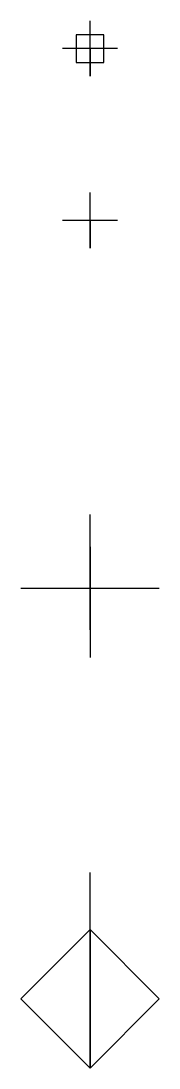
# Model space of a CAD drawing. Header units: millimetres. Extents: x -20 to 2464, y 1334 to 2203.
# Drawn here: x 2364 to 2464, y 1334 to 2091 of the extents above; entities outside this region: 5.
import ezdxf

# ---------------------------------------------------------------- set-up
doc = ezdxf.new("R2010")
doc.units = ezdxf.units.MM

msp = doc.modelspace()

# ---------------------------------------------------------------- linework, layer by layer
at = {"extrusion": (1, 0, 0)}
for p, q in [((0, 2162.66, 2260.45), (0, 2202.66, 2260.45)), ((20, 2182.66, 2260.45), (-20, 2182.66, 2260.45)), ((2414.41, 2050.89, 100), (2414.41, 2090.89, 100)), ((2434.41, 2070.89, 100), (2394.41, 2070.89, 100)), ((2414.41, 1926.81, 100), (2414.41, 1966.81, 100)), ((2434.41, 1946.81, 100), (2394.41, 1946.81, 100)), ((2414.41, 1946.81, 100), (2414.41, 1946.81)), ((2414.41, 1680.92, 35), (2414.41, 1734.32, 35)), ((2414.41, 1680.92, 20), (2414.41, 1680.92, 65)), ((2414.41, 1680.92, 20), (2414.41, 1680.92, 5)), ((2414.41, 1334.24), (2414.41, 1475.66)), ((2364.41, 1384.24), (2414.41, 1434.24)), ((2414.41, 1384.24, 35), (2414.41, 1437.64, 35)), ((2414.41, 1334.24), (2364.41, 1384.24)), ((2414.41, 1384.24, 20), (2414.41, 1384.24, 65)), ((2414.41, 1384.24, 20), (2414.41, 1384.24, 5))]:
    msp.add_line(p, q, dxfattribs=at)
for p, q in [((2414.41, 2070.89, 100), (2414.41, 2050.89, 100)), ((2414.41, 1946.81, 100), (2414.41, 1926.81, 100)), ((2414.41, 1680.92), (2414.41, 1730.92)), ((2364.41, 1680.92), (2464.41, 1680.92)), ((2414.41, 1680.92), (2414.41, 1630.92)), ((2414.41, 1680.92), (2414.41, 1680.92, 20)), ((2414.41, 1384.24), (2414.41, 1384.24, 20))]:
    msp.add_line(p, q)
at = {"extrusion": (-1.83697e-16, 0, -1)}
for points, elevation in [([(-2424.41, 2060.89), (-2424.41, 2080.89), (-2404.41, 2080.89), (-2404.41, 2060.89)], -100), ([(-10, 2008.82), (-10, 2028.82), (10, 2028.82), (10, 2008.82)], -2270.43)]:
    msp.add_lwpolyline(points, close=True, dxfattribs=dict(at, elevation=elevation))
msp.add_polyline3d([(2414.41, 1334.24, 0), (2464.41, 1384.24, 0), (2414.41, 1434.24, 0), (2414.41, 1384.24, 0)], close=True)
msp.add_circle((0, 2018.82, 2270.43), 14.14)
msp.add_circle((-1812.97, 1936.93, -236.06), 50, dxfattribs=at)
at = {"extrusion": (1, 0, 0)}
for centre in [(1680.92, 35, 2414.41), (1384.24, 35, 2414.41)]:
    msp.add_circle(centre, 30, dxfattribs=at)

doc.saveas('drawing.dxf')
